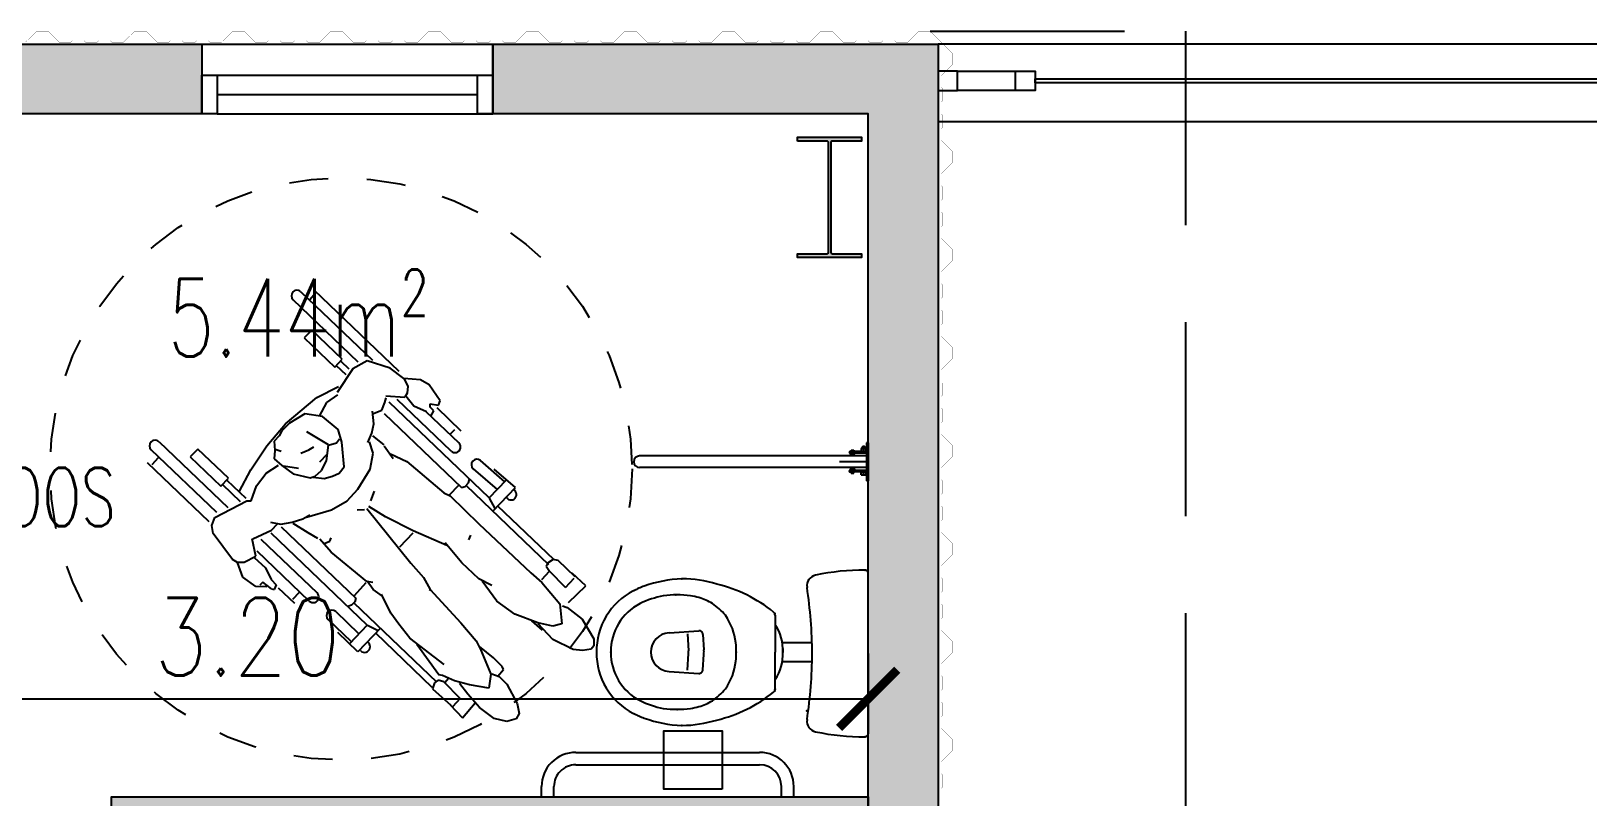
# Model space of a CAD drawing. Header units: millimetres. Extents: x -129 to 3172, y -143 to 919.
# Drawn here: x -2.058 to 1.954, y 27.855 to 29.828 of the extents above; entities that cross this region are included whole.
import ezdxf
from ezdxf.enums import TextEntityAlignment as Align

# ---------------------------------------------------------------- set-up
doc = ezdxf.new("R2010")
doc.units = ezdxf.units.MM
doc.header["$LTSCALE"] = 0.1
doc.linetypes.add('DASHED', pattern=[0.75, 0.5, -0.25])
doc.linetypes.add('HIDDEN2', pattern=[0.1875, 0.125, -0.0625])
for name, color, linetype in [('A-CHAPA TRAPEZOIDAL', 3, 'Continuous'), ('A-LADRILLO HUECO 12', 3, 'Continuous'), ('A-MURO BLOCK', 4, 'Continuous'), ('A-PROYECCION', 1, 'DASHED'), ('A-VISTAS', 251, 'Continuous'), ('C-ALUMINIO', 140, 'Continuous'), ('C-METALICA', 8, 'Continuous'), ('E-GENERAL', 8, 'Continuous'), ('E-REJILLAS', 8, 'Continuous'), ('E-SANITARIO', 8, 'Continuous'), ('H-HATCH MURO', 252, 'Continuous'), ('MET-COLUMNA METALICA', 3, 'Continuous'), ('R-CUADRO REF', 1, 'Continuous'), ('R-NOMBRE LOCAL', 7, 'Continuous'), ('zA-COTAS', 1, 'Continuous'), ('zA-TXT SUPS', 2, 'Continuous')]:
    doc.layers.add(name, color=color, linetype=linetype)
doc.styles.add('ROMANS', font='ROMANS.SHX', dxfattribs={"width": 0.8, "height": 0.2})
doc.styles.add('VAUX', font='romans.shx', dxfattribs={"width": 0.85})
doc.dimstyles.new('COTA 1-125', dxfattribs={"dimtxt": 0.2, "dimasz": 0.15, "dimexe": 0.08, "dimexo": 0.08, "dimgap": 0.06, "dimtad": 1, "dimzin": 0, "dimdsep": 46, "dimtxsty": 'ROMANS', "dimblk": 'ARCHTICK', "dimcen": 0, "dimclrd": 256, "dimclre": 8, "dimclrt": 3, "dimadec": 0, "dimazin": 0, "dimtfac": 1, "dimtofl": 0, "dimtmove": 0, "dimatfit": 3, "dimldrblk": 'ARCHTICK', "dimfxl": 1, "dimtolj": 1, "dimtzin": 0, "dimlwd": -1, "dimlwe": -1, "dimarcsym": 0})

# ---------------------------------------------------------------- blocks, each defined once
blk = doc.blocks.new('CMETP')
at = {"layer": 'MET-COLUMNA METALICA'}
blk.add_hatch(color=256, dxfattribs=at).paths.add_polyline_path([(-0.0825, 0), (-0.0825, 0.0097), (-0.0073, 0.0097, 0.414214), (-0.0029, 0.0141), (-0.0029, 0.2958, 0.414214), (-0.0073, 0.3002), (-0.0825, 0.3002), (-0.0825, 0.31), (0.0825, 0.31), (0.0825, 0.3002), (0.0073, 0.3002, 0.414214), (0.0029, 0.2958), (0.0029, 0.0141, 0.414214), (0.0073, 0.0097), (0.0825, 0.0097), (0.0825, 0)])
blk.add_lwpolyline([(0.0825, 0.3002), (0.0825, 0.31), (-0.0825, 0.31), (-0.0825, 0.3002), (-0.0073, 0.3002, -0.414214), (-0.0029, 0.2958), (-0.0029, 0.0141, -0.414214), (-0.0073, 0.0097), (-0.0825, 0.0097), (-0.0825, 0), (0.0825, 0), (0.0825, 0.0097), (0.0073, 0.0097, -0.414214), (0.0029, 0.0141), (0.0029, 0.2958, -0.414214), (0.0073, 0.3002)], format="xyb", close=True, dxfattribs=at)
blk = doc.blocks.new('15X15')
at = {"layer": 'E-REJILLAS', "elevation": -0.0017}
blk.add_lwpolyline([(1961.4181, 1185.014), (1961.5681, 1185.014), (1961.5681, 1184.864), (1961.4181, 1184.864)], close=True, dxfattribs=at)
blk = doc.blocks.new('PEPLN005')
at = {"layer": 'E-GENERAL'}
for p, q in [((-0.1257, 0.3327), (-0.1594, 0.305)), ((-0.1009, 0.339), (-0.1257, 0.3327)), ((-0.0521, 0.3281), (-0.1009, 0.339)), ((-0.047, 0.3173), (-0.0521, 0.3281)), ((-0.5055, 0.2835), (-0.2504, 0.2835)), ((-0.1807, 0.3097), (-0.4835, 0.3097)), ((-0.475, 0.3002), (-0.475, 0.2843)), ((-0.2034, 0.3002), (-0.2591, 0.2734)), ((-0.1594, 0.305), (-0.2034, 0.3002)), ((-0.1594, 0.305), (-0.1386, 0.2981)), ((-0.1386, 0.2981), (-0.1265, 0.2839)), ((-0.1265, 0.2839), (-0.1242, 0.272)), ((-0.0925, 0.2722), (-0.0585, 0.2839)), ((-0.0653, 0.3047), (-0.047, 0.3173)), ((-0.0587, 0.2988), (-0.0653, 0.3047)), ((-0.0595, 0.2835), (0.0579, 0.2835)), ((-0.0459, 0.299), (-0.0587, 0.2988)), ((-0.0421, 0.2837), (-0.0459, 0.299)), ((0.0415, 0.3097), (-0.045, 0.3097)), ((0.0262, 0.2828), (0.0262, 0.3013)), ((0.2123, 0.2929), (0.1297, 0.289)), ((0.2423, 0.3014), (0.1707, 0.2975)), ((0.2123, 0.235), (0.2123, 0.2998)), ((0.2423, 0.2168), (0.2423, 0.3014)), ((0.2462, 0.2944), (0.2423, 0.2943)), ((-0.2732, 0.2543), (-0.5055, 0.2543)), ((-0.2591, 0.2734), (-0.2719, 0.2325)), ((-0.1618, 0.2413), (-0.1242, 0.272)), ((0.0579, 0.2543), (-0.1348, 0.2543)), ((-0.1248, 0.2769), (-0.0925, 0.2722)), ((0.131, 0.2607), (0.2122, 0.2644)), ((0.2423, 0.2658), (0.2475, 0.2661)), ((0.4522, 0.2416), (0.4412, 0.2342)), ((0.513, 0.2408), (0.4522, 0.2416)), ((0.5488, 0.2435), (0.5007, 0.2428)), ((0.5489, 0.2424), (0.5465, 0.1808)), ((-0.4173, 0.2314), (-0.4173, 0.2033)), ((-0.3082, 0.2314), (-0.4173, 0.2314)), ((-0.4173, 0.2033), (-0.3082, 0.2033)), ((-0.3082, 0.2033), (-0.3082, 0.2314)), ((-0.3081, 0.209), (-0.2746, 0.209)), ((-0.3075, 0.2254), (-0.2789, 0.2254)), ((-0.2719, 0.2325), (-0.258, 0.1604)), ((-0.1517, 0.2268), (-0.1579, 0.2375)), ((-0.1543, 0.1837), (-0.1439, 0.2074)), ((-0.1439, 0.2074), (-0.1517, 0.2268)), ((0.2123, 0.235), (-0.1448, 0.235)), ((-0.1334, 0.2049), (0.1425, 0.2049)), ((0.1329, 0.1705), (0.1333, 0.2051)), ((0.1472, 0.2262), (0.1425, 0.235)), ((0.1425, 0.2049), (0.1472, 0.2137)), ((0.1472, 0.2137), (0.1472, 0.2262)), ((0.1476, 0.2171), (0.4416, 0.2171)), ((0.2126, 0.2348), (0.2418, 0.225)), ((0.4438, 0.2352), (0.2423, 0.2352)), ((0.4412, 0.2342), (0.4376, 0.2175)), ((0.4379, 0.2165), (0.4406, 0.2094)), ((0.4406, 0.2094), (0.4551, 0.206)), ((0.5137, 0.2041), (0.4551, 0.206)), ((0.4552, 0.2048), (0.4559, 0.1753)), ((0.5137, 0.2041), (0.5135, 0.2369)), ((-0.2875, 0.1146), (-0.2667, 0.1738)), ((-0.1343, 0.167), (-0.1593, 0.1885)), ((-0.1216, 0.1463), (-0.1343, 0.167)), ((-0.0056, 0.1562), (0.1192, 0.1639)), ((0.1192, 0.1639), (0.1362, 0.1692)), ((0.1362, 0.1692), (0.2395, 0.168)), ((0.2395, 0.168), (0.4232, 0.1696)), ((0.4232, 0.1696), (0.4609, 0.1715)), ((0.4609, 0.1715), (0.5329, 0.1635)), ((0.5329, 0.1635), (0.5721, 0.1299)), ((0.5409, 0.1649), (0.553, 0.1701)), ((0.553, 0.1701), (0.6019, 0.1747)), ((0.6019, 0.1747), (0.6586, 0.1588)), ((-0.2539, 0.157), (-0.2607, 0.1225)), ((-0.2607, 0.1225), (-0.25, 0.0846)), ((-0.1126, 0.122), (-0.1216, 0.1463)), ((-0.1155, 0.1429), (-0.0789, 0.1462)), ((-0.083, 0.1118), (-0.1103, 0.1259)), ((-0.0764, 0.1448), (-0.037, 0.1373)), ((-0.0497, 0.1416), (-0.0056, 0.1562)), ((0.2438, 0.1324), (0.2489, 0.1203)), ((0.5721, 0.1299), (0.5592, 0.11)), ((0.6715, 0.1348), (0.6581, 0.1171)), ((0.6586, 0.1588), (0.6711, 0.1458)), ((0.6711, 0.1458), (0.6715, 0.1348)), ((-0.2988, 0.01), (-0.2875, 0.1146)), ((-0.2428, 0.0897), (-0.2804, 0.0633)), ((-0.1904, 0.0933), (-0.2428, 0.0897)), ((-0.1614, 0.0765), (-0.1904, 0.0933)), ((-0.0602, 0.0766), (-0.083, 0.1118)), ((0.5254, 0.0886), (0.4672, 0.0639)), ((0.5473, 0.0843), (0.5109, 0.0825)), ((0.5592, 0.11), (0.5254, 0.0886)), ((0.5829, 0.085), (0.5283, 0.0877)), ((0.6389, 0.102), (0.5829, 0.085)), ((0.6581, 0.1171), (0.6389, 0.102)), ((-0.2804, 0.0633), (-0.2927, 0.0189)), ((-0.1814, 0.0475), (-0.2453, 0.033)), ((-0.1806, 0.047), (-0.1699, 0.0653)), ((-0.1568, 0.0146), (-0.1806, 0.047)), ((-0.1699, 0.0653), (-0.1712, 0.0785)), ((-0.1133, 0.0346), (-0.1614, 0.0765)), ((-0.0476, 0.017), (-0.0602, 0.0766)), ((-0.0139, 0.0423), (-0.0036, 0.018)), ((0.2178, 0.071), (0.1293, 0.0381)), ((0.2771, 0.0659), (0.2104, 0.0727)), ((0.3374, 0.0661), (0.2771, 0.0659)), ((0.373, 0.0769), (0.3374, 0.0661)), ((0.4105, 0.056), (0.3481, 0.0675)), ((0.4672, 0.0639), (0.4105, 0.056)), ((-0.2947, -0.0644), (-0.2988, 0.01)), ((-0.2927, 0.0189), (-0.2934, -0.0094)), ((-0.2181, -0.0175), (-0.209, 0.0036)), ((-0.209, 0.0036), (-0.205, 0.0174)), ((-0.1673, 0.0007), (-0.1671, 0.0276)), ((-0.1488, -0.0122), (-0.1568, 0.0146)), ((-0.1182, -0.0041), (-0.1113, 0.0142)), ((-0.1113, 0.0142), (-0.1133, 0.0346)), ((-0.0467, -0.0235), (-0.0476, 0.017)), ((0.0528, 0.0154), (0.0041, 0.0046)), ((0.1293, 0.0381), (0.0528, 0.0154)), ((0.133, -0.0157), (0.1333, 0.0344)), ((-0.2934, -0.0094), (-0.2891, -0.0235)), ((-0.2891, -0.0235), (-0.2888, -0.0422)), ((-0.1565, -0.0466), (-0.1508, -0.0343)), ((-0.1523, -0.0403), (-0.13, -0.0229)), ((-0.1508, -0.0343), (-0.1488, -0.0122)), ((-0.13, -0.0229), (-0.1182, -0.0041)), ((-0.0604, -0.0679), (-0.0467, -0.0235)), ((0.0019, -0.0092), (-0.0117, -0.0225)), ((0.0035, -0.0031), (0.1825, -0.0258)), ((0.1825, -0.0258), (0.2317, -0.0306)), ((0.2317, -0.0306), (0.2651, -0.0406)), ((-0.2818, -0.1376), (-0.2947, -0.0644)), ((-0.2888, -0.0422), (-0.2713, -0.059)), ((-0.2728, -0.0552), (-0.2583, -0.0489)), ((-0.2713, -0.059), (-0.2577, -0.0758)), ((-0.2577, -0.0758), (-0.2318, -0.0742)), ((-0.247, -0.1162), (-0.238, -0.0792)), ((-0.2318, -0.0742), (-0.1951, -0.0695)), ((-0.1949, -0.05), (-0.2273, -0.0724)), ((-0.1951, -0.0695), (-0.1565, -0.0466)), ((-0.0934, -0.1261), (-0.0604, -0.0679)), ((0.2651, -0.0406), (0.3825, -0.0482)), ((0.2651, -0.0406), (0.267, -0.044)), ((0.3825, -0.0482), (0.4429, -0.0542)), ((0.4429, -0.0542), (0.4676, -0.0635)), ((0.5052, -0.0553), (0.4588, -0.0588)), ((0.4676, -0.0635), (0.5297, -0.0899)), ((0.5369, -0.0558), (0.5052, -0.0553)), ((0.5305, -0.0877), (0.5488, -0.0799)), ((0.5445, -0.0593), (0.5369, -0.0558)), ((0.5458, -0.0812), (0.5445, -0.0593)), ((0.5488, -0.0799), (0.5768, -0.0807)), ((-0.2425, -0.157), (-0.247, -0.1162)), ((-0.0971, -0.1359), (-0.0912, -0.1162)), ((0.5297, -0.0899), (0.5507, -0.1204)), ((0.5768, -0.0807), (0.6309, -0.098)), ((0.6309, -0.098), (0.6524, -0.1133)), ((0.6524, -0.1133), (0.6562, -0.1279)), ((-0.2638, -0.1992), (-0.2818, -0.1376)), ((-0.2256, -0.1941), (-0.2425, -0.157)), ((-0.1112, -0.1608), (-0.0971, -0.1359)), ((-0.0624, -0.1523), (-0.1073, -0.1621)), ((-0.0342, -0.1457), (-0.0624, -0.1523)), ((0.0148, -0.1471), (-0.0294, -0.1432)), ((-0.0136, -0.1439), (-0.0077, -0.1294)), ((-0.0077, -0.1294), (-0.0103, -0.1207)), ((0.1333, -0.1382), (0.0148, -0.1471)), ((0.1593, -0.1425), (0.1332, -0.1371)), ((0.1467, -0.1295), (0.1333, -0.1382)), ((0.135, -0.1866), (0.1343, -0.1417)), ((0.1886, -0.1383), (0.1593, -0.1425)), ((0.2344, -0.1544), (0.1836, -0.136)), ((0.2689, -0.161), (0.2344, -0.1544)), ((0.4255, -0.1551), (0.3141, -0.1674)), ((0.5087, -0.1483), (0.4734, -0.1673)), ((0.5507, -0.1204), (0.5087, -0.1483)), ((0.6434, -0.1502), (0.6144, -0.1666)), ((0.6562, -0.1279), (0.6434, -0.1502)), ((-0.3082, -0.1932), (-0.4173, -0.1932)), ((-0.4173, -0.1932), (-0.4173, -0.2213)), ((-0.3082, -0.2213), (-0.3082, -0.1932)), ((-0.3075, -0.1992), (-0.2404, -0.1992)), ((-0.2338, -0.2027), (-0.2256, -0.1941)), ((-0.152, -0.1998), (-0.1289, -0.1846)), ((-0.1356, -0.2127), (-0.1357, -0.1903)), ((-0.1289, -0.1846), (-0.1112, -0.1608)), ((-0.1234, -0.1891), (0.1425, -0.1891)), ((0.1425, -0.1891), (0.1472, -0.1979)), ((0.1472, -0.1979), (0.1472, -0.2104)), ((0.3141, -0.1674), (0.2689, -0.161)), ((0.4335, -0.1843), (0.3386, -0.1668)), ((0.4418, -0.1792), (0.4335, -0.1843)), ((0.4422, -0.195), (0.44, -0.2072)), ((0.4734, -0.1673), (0.4418, -0.1792)), ((0.4557, -0.1887), (0.4422, -0.195)), ((0.5158, -0.1897), (0.4557, -0.1887)), ((0.4578, -0.175), (0.4591, -0.1872)), ((0.5224, -0.1687), (0.488, -0.1635)), ((0.5158, -0.1897), (0.5163, -0.2197)), ((0.568, -0.1725), (0.5224, -0.1687)), ((0.5544, -0.2218), (0.5513, -0.1711)), ((0.6144, -0.1666), (0.568, -0.1725)), ((-0.4173, -0.2213), (-0.3082, -0.2213)), ((-0.3081, -0.2155), (-0.2447, -0.2155)), ((-0.2635, -0.29), (-0.2338, -0.2027)), ((-0.1548, -0.262), (-0.1356, -0.2127)), ((0.2123, -0.2192), (-0.1305, -0.2192)), ((0.1472, -0.2104), (0.1425, -0.2192)), ((0.1476, -0.2013), (0.4416, -0.2013)), ((0.2123, -0.2192), (0.2123, -0.2853)), ((0.2126, -0.2189), (0.2418, -0.2092)), ((0.2423, -0.201), (0.2423, -0.2855)), ((0.4438, -0.2193), (0.2423, -0.2193)), ((0.44, -0.2072), (0.4468, -0.2211)), ((0.4468, -0.2211), (0.51, -0.2189)), ((0.5084, -0.2196), (0.5544, -0.2218)), ((-0.5025, -0.2484), (-0.2575, -0.2484)), ((-0.2689, -0.2776), (-0.5025, -0.2776)), ((-0.4752, -0.3031), (-0.4752, -0.279)), ((-0.1179, -0.2892), (-0.1564, -0.2633)), ((-0.1391, -0.2484), (0.0609, -0.2484)), ((0.0609, -0.2776), (-0.1248, -0.2776)), ((0.0271, -0.3031), (0.0271, -0.279)), ((0.1292, -0.25), (0.2105, -0.25)), ((0.2123, -0.2784), (0.1292, -0.2784)), ((0.2458, -0.2784), (0.242, -0.2784)), ((0.2433, -0.25), (0.2458, -0.25)), ((-0.266, -0.3083), (-0.4863, -0.3083)), ((-0.2547, -0.3108), (-0.2635, -0.29)), ((-0.2383, -0.3227), (-0.2547, -0.3108)), ((-0.129, -0.321), (-0.1179, -0.2892)), ((-0.1189, -0.2945), (-0.0795, -0.2939)), ((-0.0795, -0.2939), (-0.0481, -0.3054)), ((-0.0481, -0.3054), (-0.0294, -0.3068)), ((-0.0309, -0.3226), (-0.0253, -0.3186)), ((-0.0294, -0.3068), (-0.0253, -0.3186)), ((0.0386, -0.3083), (-0.0193, -0.3083)), ((0.2423, -0.2855), (0.1706, -0.285)), ((-0.1561, -0.3366), (-0.2383, -0.3227)), ((-0.1415, -0.3338), (-0.1561, -0.3366)), ((-0.1054, -0.3516), (-0.1415, -0.3338)), ((-0.1408, -0.3325), (-0.129, -0.321)), ((-0.0638, -0.3457), (-0.1054, -0.3516)), ((-0.0431, -0.3269), (-0.0638, -0.3457)), ((-0.059, -0.3253), (-0.0593, -0.3359)), ((-0.0309, -0.3226), (-0.059, -0.3253))]:
    blk.add_line(p, q, dxfattribs=at)
for centre, radius, start, end in [((-0.5055, 0.2689), 0.0146, 90, 270), ((0.0579, 0.2689), 0.0146, 270, 90), ((0.1304, 0.2748), 0.0142, 92.6629, 272.6629), ((0.2469, 0.2803), 0.0142, 272.6629, 92.6629), ((-0.5025, -0.263), 0.0146, 90, 270), ((0.0609, -0.263), 0.0146, 270, 90), ((0.1292, -0.2642), 0.0142, 90, 270), ((0.2458, -0.2642), 0.0142, 270, 90)]:
    blk.add_arc(centre, radius, start, end, dxfattribs=at)
blk = doc.blocks.new('INODORO DISC')
at = {"layer": 'E-SANITARIO'}
for p, q in [((0, 0), (0, 0.207)), ((0.24, 0.0918), (0.24, -0.0035)), ((0.4259, 0.0422), (0.4233, 0.0026)), ((0.5133, 0.0464), (0.4365, 0.0516)), ((0.466, 0.0434), (0.4632, 0.0001)), ((0, 0), (0, -0.207)), ((0.1456, 0.0215), (0.2214, 0.0215)), ((0.144, -0.0273), (0.2212, -0.0273)), ((0.22, -0.0124), (0.22, -0.0035)), ((0.24, -0.0988), (0.24, -0.0035)), ((0.4259, -0.0492), (0.4233, -0.0096)), ((0.466, -0.0504), (0.4632, -0.0071)), ((0.5133, -0.0534), (0.4365, -0.0586))]:
    blk.add_line(p, q, dxfattribs=at)
for centre, radius, start, end in [((0.008, 0.207), 0.008, 90, 180), ((0.008, -0.4096), 0.6246, 78.2205, 90), ((0.1298, 0.1744), 0.028, 351.7105, 78.2205), ((1.4479, -0.0176), 1.304, 171.7105, 179.2262), ((0.475, -0.186), 0.3675, 103.3744, 129.0081), ((0.4835, -0.1331), 0.3186, 90.6229, 107.0608), ((0.468, -0.1323), 0.318, 69.974, 87.8373), ((0.4549, -0.155), 0.3439, 64.2643, 69.22), ((0.493, -0.0135), 0.1632, 124.0428, 139.9697), ((0.4747, 0.0026), 0.1398, 106.0309, 121.526), ((0.4939, -0.087), 0.2313, 98.9235, 104.4638), ((0.493, -0.1023), 0.2462, 81.8288, 98.1712), ((0.4826, -0.0947), 0.2405, 64.0102, 79.1199), ((0.5255, -0.001), 0.1375, 358.9584, 62.9691), ((0.5255, -0.001), 0.1745, 358.9584, 62.9691), ((0.25, 0.0918), 0.01, 129.0081, 180), ((0.4977, 0.0016), 0.1578, 145.2887, 173.2841), ((0.3325, 0.0028), 0.1127, 145.1811, 183.1981), ((0.4359, 0.0416), 0.01, 86.1297, 176.395), ((0.51, -0.0035), 0.05, 273.7775, 86.2225), ((0.6191, -0.0035), 0.2791, 175.1511, 180), ((0.6094, -0.01), 0.1865, 176.1041, 177.9929), ((0.5226, -0.0035), 0.0595, 176.5742, 183.4258), ((1.4479, 0.0176), 1.304, 180.7738, 188.2895), ((0.3325, -0.0098), 0.1127, 176.8019, 214.8189), ((0.6191, -0.0035), 0.2791, 180, 184.8489), ((0.4977, -0.0086), 0.1578, 186.7159, 214.7113), ((0.6094, 0.003), 0.1865, 182.0071, 183.8959), ((0.5255, -0.006), 0.1375, 297.0309, 1.0416), ((0.5255, -0.006), 0.1745, 297.0309, 1.0416), ((0.4359, -0.0486), 0.01, 183.605, 273.8703), ((0.25, -0.0988), 0.01, 180, 230.9919), ((0.475, 0.179), 0.3675, 230.9919, 256.6256), ((0.493, 0.0065), 0.1632, 220.0303, 235.9572), ((0.4747, -0.0096), 0.1398, 238.474, 253.9691), ((0.4939, 0.08), 0.2313, 255.5362, 261.0765), ((0.493, 0.0952), 0.2462, 261.8288, 278.1712), ((0.4826, 0.0877), 0.2405, 280.8801, 295.9898), ((0.1298, -0.1744), 0.028, 281.7795, 8.2895), ((0.4835, 0.126), 0.3186, 252.9392, 269.3771), ((0.468, 0.1253), 0.318, 272.1627, 290.026), ((0.4549, 0.148), 0.3439, 290.78, 295.7357), ((0.008, -0.207), 0.008, 180, 270), ((0.008, 0.4096), 0.6246, 270, 281.7795)]:
    blk.add_arc(centre, radius, start, end, dxfattribs=at)
for p in [(0.008, 0.215), (0.48, 0.1855), (0.1578, 0.1477), (0.4925, 0.144), (0.24, 0.0918), (0.24, 0.0918), (0.241, 0.0961), (0.22, -0.0035), (0.34, -0.0035), (0.663, -0.0035), (0.241, -0.1031), (0.4955, -0.151), (0.48, -0.1925), (0.008, -0.215)]:
    blk.add_point(p, dxfattribs=at)
blk = doc.blocks.new('BARRAL MOVIL DISC')
at = {"layer": 'E-GENERAL'}
for p, q in [((0, -0.049), (0, 0.049)), ((0, 0.049), (0.004, 0.049)), ((0.004, -0.049), (0.004, 0.049)), ((0, 0), (0.0739, 0)), ((0.004, 0.0262), (0.047, 0.0262)), ((0.004, 0.0222), (0.047, 0.0222)), ((0.004, 0.015), (0.589, 0.015)), ((0.0058, 0.0338), (0.0058, 0.0264)), ((0.0178, 0.0338), (0.0058, 0.0338)), ((0.0178, 0.0264), (0.0058, 0.0264)), ((0.0118, 0.0338), (0.0118, 0.0264)), ((0.0178, 0.0338), (0.0178, 0.0264)), ((0.0369, 0.0199), (0.0347, 0.0199)), ((0.0406, 0.022), (0.0357, 0.022)), ((0.0406, 0.0201), (0.0357, 0.0201)), ((0.0443, 0.0298), (0.0369, 0.0298)), ((0.0369, 0.0298), (0.0369, 0.0261)), ((0.0369, 0.0201), (0.0369, 0.0199)), ((0.0406, 0.022), (0.0456, 0.022)), ((0.0406, 0.0201), (0.0456, 0.0201)), ((0.0443, 0.0298), (0.0443, 0.0261)), ((0.0443, 0.0201), (0.0443, 0.0199)), ((0.0443, 0.0199), (0.0465, 0.0199)), ((0.004, -0.015), (0.589, -0.015)), ((0.004, -0.0222), (0.047, -0.0222)), ((0.004, -0.0262), (0.047, -0.0262)), ((0.0058, -0.0338), (0.0058, -0.0264)), ((0.0178, -0.0264), (0.0058, -0.0264)), ((0.0178, -0.0338), (0.0058, -0.0338)), ((0.0148, -0.0348), (0.0088, -0.0348)), ((0.0118, -0.0338), (0.0118, -0.0264)), ((0.0178, -0.0338), (0.0178, -0.0264)), ((0.0369, -0.0199), (0.0347, -0.0199)), ((0.0406, -0.0201), (0.0357, -0.0201)), ((0.0406, -0.022), (0.0357, -0.022)), ((0.0369, -0.0201), (0.0369, -0.0199)), ((0.0369, -0.0298), (0.0369, -0.0261)), ((0.0443, -0.0298), (0.0369, -0.0298)), ((0.0406, -0.0201), (0.0456, -0.0201)), ((0.0406, -0.022), (0.0456, -0.022)), ((0.0443, -0.0199), (0.0465, -0.0199)), ((0.0443, -0.0201), (0.0443, -0.0199)), ((0.0443, -0.0298), (0.0443, -0.0261)), ((0, -0.049), (0.004, -0.049))]:
    blk.add_line(p, q, dxfattribs=at)
for centre, radius, start, end in [((0.0357, 0.0211), 0.000924, 90, 270), ((0.0406, 0.0224), 0.0064, 203.1798, 336.8202), ((0.0456, 0.0211), 0.000924, 270, 90), ((0.047, 0.0242), 0.002, 270, 90), ((0.589, 0), 0.015, 270, 90), ((0.0088, -0.0297), 0.00505, 233.5393, 306.4607), ((0.0118, -0.0343), 0.00515, 180, 0), ((0.0148, -0.0297), 0.00505, 233.5393, 306.4607), ((0.0406, -0.0224), 0.0064, 23.1798, 156.8202), ((0.0357, -0.0211), 0.000924, 90, 270), ((0.0456, -0.0211), 0.000924, 270, 90), ((0.047, -0.0242), 0.002, 270, 90)]:
    blk.add_arc(centre, radius, start, end, dxfattribs=at)
blk = doc.blocks.new('BARRAL FIJO DISC')
at = {"layer": 'E-GENERAL'}
for p, q in [((-0.325, 0.0827), (-0.325, 0.0561)), ((-0.293, 0.0827), (-0.325, 0.0827)), ((-0.293, 0.0827), (-0.293, 0.0561)), ((0.293, 0.0827), (0.293, 0.0561)), ((0.325, 0.0827), (0.293, 0.0827)), ((0.325, 0.0827), (0.325, 0.0561)), ((0.2369, 0), (-0.2369, 0)), ((0.2369, -0.032), (-0.2369, -0.032))]:
    blk.add_line(p, q, dxfattribs=at)
for centre, radius, start, end in [((-0.2369, 0.0561), 0.0881, 180, 270), ((-0.2369, 0.0561), 0.0561, 180, 270), ((0.2369, 0.0561), 0.0881, 270, 0), ((0.2369, 0.0561), 0.0561, 270, 0)]:
    blk.add_arc(centre, radius, start, end, dxfattribs=at)
blk = doc.blocks.new('N Local')
at = {"layer": 'R-CUADRO REF'}
blk.add_lwpolyline([(6337.1934, -934.8286), (6337.93, -934.8286), (6337.93, -935.2124), (6337.1934, -935.2124)], close=True, dxfattribs=at)
at = {"layer": 'R-CUADRO REF', "lineweight": 0, "style": 'VAUX', "width": 0.85}
blk.add_attdef('NUMERO', text='', height=0.1823, dxfattribs=at).set_placement((6337.5847, -935.1061), align=Align.CENTER)
at = {"layer": 'R-NOMBRE LOCAL', "lineweight": 0, "style": 'VAUX', "width": 0.85}
for p in [(6337.5718, -934.4549), (6337.5718, -934.7149)]:
    blk.add_attdef('NOMBRE', text='', height=0.1823, dxfattribs=at).set_placement(p, align=Align.CENTER)
blk = doc.blocks.new('_ARCHTICK')
at = {"color": 0, "linetype": 'ByBlock', "const_width": 0.15}
blk.add_lwpolyline([(-0.5, -0.5), (0.5, 0.5)], dxfattribs=at)
blk = doc.blocks.new('*D470')
at = {"layer": 'Defpoints', "color": 0, "transparency": 16777216}
for p in [(-3.1007, 28.1077, -0.0018), (0.0993, 28.1077, -0.0018), (0.0993, 28.1077)]:
    blk.add_point(p, dxfattribs=at)
at = {"layer": 'zA-COTAS', "transparency": 16777216}
blk.add_line((-3.1007, 28.1077), (0.0993, 28.1077), dxfattribs=at)
at = {"layer": 'zA-COTAS', "transparency": 16777216, "xscale": 0.15, "yscale": 0.15, "zscale": 0.15, "rotation": 180}
blk.add_blockref('_ARCHTICK', (-3.1007, 28.1077), dxfattribs=at)
at = {"layer": 'zA-COTAS', "transparency": 16777216, "xscale": 0.15, "yscale": 0.15, "zscale": 0.15}
blk.add_blockref('_ARCHTICK', (0.0993, 28.1077), dxfattribs=at)
at = {"layer": 'zA-COTAS', "color": 3, "transparency": 16777216, "insert": (-1.5007, 28.2677), "char_height": 0.2, "attachment_point": 5, "style": 'ROMANS'}
blk.add_mtext('\\A1;3.20', dxfattribs=at)

msp = doc.modelspace()

# ---------------------------------------------------------------- hatches: boundary and pattern name
at = {"layer": 'H-HATCH MURO'}
h = msp.add_hatch(color=256, dxfattribs=at)
h.paths.add_polyline_path([(0.0994, 24.9773), (0.0994, 24.0344), (0.283, 24.0344), (0.283, 24.9773)])
h.paths.add_polyline_path([(0.0993, 25.7273), (0.0993, 29.6148), (-0.868, 29.615), (-0.868, 29.795), (0.2793, 29.7948), (0.2791, 25.7273)])
h.paths.add_polyline_path([(-3.2507, 29.615), (-3.2507, 29.795), (-1.618, 29.795), (-1.618, 29.615)])
h.paths.add_polyline_path([(-5.607, 29.615), (-5.607, 29.795), (-4.0007, 29.7948), (-4.0007, 29.6149)])
h = msp.add_hatch(color=256, dxfattribs=at)
h.paths.add_polyline_path([(-2.9507, 27.855), (-2.9507, 27.705), (-3.1007, 27.705), (-3.1007, 27.5847), (-3.2507, 27.5847), (-3.2507, 29.615), (-3.1007, 29.615), (-3.1007, 27.855)])
h.paths.add_polyline_path([(-1.8507, 25.7116), (-1.8507, 27.855), (0.0993, 27.855), (0.0993, 27.705), (-1.7007, 27.705), (-1.7007, 25.7116)])
h.paths.add_polyline_path([(-1.8507, 24.954), (-1.8507, 24.2344), (-1.7007, 24.2344), (-1.7007, 24.954)])
edge = h.paths.add_edge_path()
edge.add_line((-3.1007, 26.8271), (-3.1007, 26.655))
edge.add_line((-3.1007, 26.655), (-5.407, 26.655))
edge.add_line((-5.407, 26.655), (-5.407, 26.805))
edge.add_line((-5.407, 26.805), (-3.2507, 26.805))
edge.add_line((-3.2507, 26.805), (-3.2507, 26.8271))
edge.add_line((-3.2507, 26.8271), (-3.1007, 26.8271))
edge.add_line((-3.1007, 26.8271), (-3.1007, 26.655))

# ---------------------------------------------------------------- linework, layer by layer
at = {"layer": 'A-CHAPA TRAPEZOIDAL'}
for points in [[(-1.6057, 29.8038, 0.0006, 0.0006, 0), (-1.6309, 29.8038, 0.0006, 0.0006, 0), (-1.6349, 29.7998, 0.0006, 0.0006, 0), (-1.6649, 29.7998, 0.0006, 0.0006, 0), (-1.6689, 29.8038, 0.0006, 0.0006, 0), (-1.6989, 29.8038, 0.0006, 0.0006, 0), (-1.7029, 29.7998, 0.0006, 0.0006, 0), (-1.7329, 29.7998, 0.0006, 0.0006, 0), (-1.7612, 29.828, 0.0006, 0.0006, 0), (-1.7912, 29.828, 0.0006, 0.0006, 0), (-1.8195, 29.7998, 0.0006, 0.0006, 0), (-1.8495, 29.7998, 0.0006, 0.0006, 0), (-1.8535, 29.8038, 0.0006, 0.0006, 0), (-1.8835, 29.8038, 0.0006, 0.0006, 0), (-1.8875, 29.7998, 0.0006, 0.0006, 0), (-1.9175, 29.7998, 0.0006, 0.0006, 0), (-1.9215, 29.8038, 0.0006, 0.0006, 0), (-1.9515, 29.8038, 0.0006, 0.0006, 0), (-1.9555, 29.7998, 0.0006, 0.0006, 0), (-1.9855, 29.7998, 0.0006, 0.0006, 0), (-2.0137, 29.828, 0.0006, 0.0006, 0), (-2.0437, 29.828, 0.0006, 0.0006, 0), (-2.072, 29.7998, 0.0006, 0.0006, 0)], [(-0.3429, 29.8038, 0.0006, 0.0006, 0), (-0.368, 29.8038, 0.0006, 0.0006, 0), (-0.372, 29.7998, 0.0006, 0.0006, 0), (-0.402, 29.7998, 0.0006, 0.0006, 0), (-0.406, 29.8038, 0.0006, 0.0006, 0), (-0.436, 29.8038, 0.0006, 0.0006, 0), (-0.44, 29.7998, 0.0006, 0.0006, 0), (-0.47, 29.7998, 0.0006, 0.0006, 0), (-0.4983, 29.828, 0.0006, 0.0006, 0), (-0.5283, 29.828, 0.0006, 0.0006, 0), (-0.5566, 29.7998, 0.0006, 0.0006, 0), (-0.5866, 29.7998, 0.0006, 0.0006, 0), (-0.5906, 29.8038, 0.0006, 0.0006, 0), (-0.6206, 29.8038, 0.0006, 0.0006, 0), (-0.6246, 29.7998, 0.0006, 0.0006, 0), (-0.6546, 29.7998, 0.0006, 0.0006, 0), (-0.6586, 29.8038, 0.0006, 0.0006, 0), (-0.6886, 29.8038, 0.0006, 0.0006, 0), (-0.6926, 29.7998, 0.0006, 0.0006, 0), (-0.7226, 29.7998, 0.0006, 0.0006, 0), (-0.7509, 29.828, 0.0006, 0.0006, 0), (-0.7809, 29.828, 0.0006, 0.0006, 0), (-0.8092, 29.7998, 0.0006, 0.0006, 0), (-0.8392, 29.7998, 0.0006, 0.0006, 0), (-0.8432, 29.8038, 0.0006, 0.0006, 0), (-0.8732, 29.8038, 0.0006, 0.0006, 0), (-0.8772, 29.7998, 0.0006, 0.0006, 0), (-0.9072, 29.7998, 0.0006, 0.0006, 0), (-0.9112, 29.8038, 0.0006, 0.0006, 0), (-0.9412, 29.8038, 0.0006, 0.0006, 0), (-0.9452, 29.7998, 0.0006, 0.0006, 0), (-0.9752, 29.7998, 0.0006, 0.0006, 0), (-1.0035, 29.828, 0.0006, 0.0006, 0), (-1.0335, 29.828, 0.0006, 0.0006, 0), (-1.0617, 29.7998, 0.0006, 0.0006, 0), (-1.0917, 29.7998, 0.0006, 0.0006, 0), (-1.0957, 29.8038, 0.0006, 0.0006, 0), (-1.1257, 29.8038, 0.0006, 0.0006, 0), (-1.1297, 29.7998, 0.0006, 0.0006, 0), (-1.1597, 29.7998, 0.0006, 0.0006, 0), (-1.1637, 29.8038, 0.0006, 0.0006, 0), (-1.1937, 29.8038, 0.0006, 0.0006, 0), (-1.1977, 29.7998, 0.0006, 0.0006, 0), (-1.2277, 29.7998, 0.0006, 0.0006, 0), (-1.256, 29.828, 0.0006, 0.0006, 0), (-1.286, 29.828, 0.0006, 0.0006, 0), (-1.3143, 29.7998, 0.0006, 0.0006, 0), (-1.3443, 29.7998, 0.0006, 0.0006, 0), (-1.3483, 29.8038, 0.0006, 0.0006, 0), (-1.3783, 29.8038, 0.0006, 0.0006, 0), (-1.3823, 29.7998, 0.0006, 0.0006, 0), (-1.4123, 29.7998, 0.0006, 0.0006, 0), (-1.4163, 29.8038, 0.0006, 0.0006, 0), (-1.4463, 29.8038, 0.0006, 0.0006, 0), (-1.4503, 29.7998, 0.0006, 0.0006, 0), (-1.4803, 29.7998, 0.0006, 0.0006, 0), (-1.5086, 29.828, 0.0006, 0.0006, 0), (-1.5386, 29.828, 0.0006, 0.0006, 0), (-1.5669, 29.7998, 0.0006, 0.0006, 0), (-1.5969, 29.7998, 0.0006, 0.0006, 0), (-1.6009, 29.8038, 0.0006, 0.0006, 0), (-1.6309, 29.8038, 0.0006, 0.0006, 0), (-1.6349, 29.7998, 0.0006, 0.0006, 0), (-1.6649, 29.7998, 0.0006, 0.0006, 0), (-1.6689, 29.8038, 0.0006, 0.0006, 0), (-1.6989, 29.8038, 0.0006, 0.0006, 0), (-1.7029, 29.7998, 0.0006, 0.0006, 0), (-1.7329, 29.7998, 0.0006, 0.0006, 0), (-1.7612, 29.828, 0.0006, 0.0006, 0), (-1.7912, 29.828, 0.0006, 0.0006, 0), (-1.8195, 29.7998, 0, 0, 0)], [(0.2877, 29.7998, 0.0006, 0.0006, 0), (0.2594, 29.828, 0.0006, 0.0006, 0), (0.2294, 29.828, 0.0006, 0.0006, 0), (0.2011, 29.7998, 0.0006, 0.0006, 0), (0.1711, 29.7998, 0.0006, 0.0006, 0), (0.1671, 29.8038, 0.0006, 0.0006, 0), (0.1371, 29.8038, 0.0006, 0.0006, 0), (0.1331, 29.7998, 0.0006, 0.0006, 0), (0.1031, 29.7998, 0.0006, 0.0006, 0), (0.0991, 29.8038, 0.0006, 0.0006, 0), (0.0691, 29.8038, 0.0006, 0.0006, 0), (0.0651, 29.7998, 0.0006, 0.0006, 0), (0.0351, 29.7998, 0.0006, 0.0006, 0), (0.0068, 29.828, 0.0006, 0.0006, 0), (-0.0232, 29.828, 0.0006, 0.0006, 0), (-0.0515, 29.7998, 0.0006, 0.0006, 0), (-0.0815, 29.7998, 0.0006, 0.0006, 0), (-0.0855, 29.8038, 0.0006, 0.0006, 0), (-0.1155, 29.8038, 0.0006, 0.0006, 0), (-0.1195, 29.7998, 0.0006, 0.0006, 0), (-0.1495, 29.7998, 0.0006, 0.0006, 0), (-0.1535, 29.8038, 0.0006, 0.0006, 0), (-0.1835, 29.8038, 0.0006, 0.0006, 0), (-0.1875, 29.7998, 0.0006, 0.0006, 0), (-0.2175, 29.7998, 0.0006, 0.0006, 0), (-0.2458, 29.828, 0.0006, 0.0006, 0), (-0.2758, 29.828, 0.0006, 0.0006, 0), (-0.304, 29.7998, 0.0006, 0.0006, 0), (-0.334, 29.7998, 0.0006, 0.0006, 0), (-0.338, 29.8038, 0.0006, 0.0006, 0), (-0.368, 29.8038, 0.0006, 0.0006, 0), (-0.372, 29.7998, 0.0006, 0.0006, 0), (-0.402, 29.7998, 0.0006, 0.0006, 0), (-0.406, 29.8038, 0.0006, 0.0006, 0), (-0.436, 29.8038, 0.0006, 0.0006, 0), (-0.44, 29.7998, 0.0006, 0.0006, 0), (-0.47, 29.7998, 0.0006, 0.0006, 0), (-0.4983, 29.828, 0.0006, 0.0006, 0), (-0.5283, 29.828, 0.0006, 0.0006, 0), (-0.5566, 29.7998, 0, 0, 0)], [(0.2917, 28.3232, 0.0006, 0.0006, 0), (0.2917, 28.3483, 0.0006, 0.0006, 0), (0.2877, 28.3523, 0.0006, 0.0006, 0), (0.2877, 28.3823, 0.0006, 0.0006, 0), (0.2917, 28.3863, 0.0006, 0.0006, 0), (0.2917, 28.4163, 0.0006, 0.0006, 0), (0.2877, 28.4203, 0.0006, 0.0006, 0), (0.2877, 28.4503, 0.0006, 0.0006, 0), (0.3159, 28.4786, 0.0006, 0.0006, 0), (0.3159, 28.5086, 0.0006, 0.0006, 0), (0.2877, 28.5369, 0.0006, 0.0006, 0), (0.2877, 28.5669, 0.0006, 0.0006, 0), (0.2917, 28.5709, 0.0006, 0.0006, 0), (0.2917, 28.6009, 0.0006, 0.0006, 0), (0.2877, 28.6049, 0.0006, 0.0006, 0), (0.2877, 28.6349, 0.0006, 0.0006, 0), (0.2917, 28.6389, 0.0006, 0.0006, 0), (0.2917, 28.6689, 0.0006, 0.0006, 0), (0.2877, 28.6729, 0.0006, 0.0006, 0), (0.2877, 28.7029, 0.0006, 0.0006, 0), (0.3159, 28.7312, 0.0006, 0.0006, 0), (0.3159, 28.7612, 0.0006, 0.0006, 0), (0.2877, 28.7895, 0.0006, 0.0006, 0), (0.2877, 28.8195, 0.0006, 0.0006, 0), (0.2917, 28.8235, 0.0006, 0.0006, 0), (0.2917, 28.8535, 0.0006, 0.0006, 0), (0.2877, 28.8575, 0.0006, 0.0006, 0), (0.2877, 28.8875, 0.0006, 0.0006, 0), (0.2917, 28.8915, 0.0006, 0.0006, 0), (0.2917, 28.9215, 0.0006, 0.0006, 0), (0.2877, 28.9255, 0.0006, 0.0006, 0), (0.2877, 28.9555, 0.0006, 0.0006, 0), (0.3159, 28.9838, 0.0006, 0.0006, 0), (0.3159, 29.0138, 0.0006, 0.0006, 0), (0.2877, 29.042, 0.0006, 0.0006, 0), (0.2877, 29.072, 0.0006, 0.0006, 0), (0.2917, 29.076, 0.0006, 0.0006, 0), (0.2917, 29.106, 0.0006, 0.0006, 0), (0.2877, 29.11, 0.0006, 0.0006, 0), (0.2877, 29.14, 0.0006, 0.0006, 0), (0.2917, 29.144, 0.0006, 0.0006, 0), (0.2917, 29.174, 0.0006, 0.0006, 0), (0.2877, 29.178, 0.0006, 0.0006, 0), (0.2877, 29.208, 0.0006, 0.0006, 0), (0.3159, 29.2363, 0.0006, 0.0006, 0), (0.3159, 29.2663, 0.0006, 0.0006, 0), (0.2877, 29.2946, 0.0006, 0.0006, 0), (0.2877, 29.3246, 0.0006, 0.0006, 0), (0.2917, 29.3286, 0.0006, 0.0006, 0), (0.2917, 29.3586, 0.0006, 0.0006, 0), (0.2877, 29.3626, 0.0006, 0.0006, 0), (0.2877, 29.3926, 0.0006, 0.0006, 0), (0.2917, 29.3966, 0.0006, 0.0006, 0), (0.2917, 29.4266, 0.0006, 0.0006, 0), (0.2877, 29.4306, 0.0006, 0.0006, 0), (0.2877, 29.4606, 0.0006, 0.0006, 0), (0.3159, 29.4889, 0.0006, 0.0006, 0), (0.3159, 29.5189, 0.0006, 0.0006, 0), (0.2877, 29.5472, 0.0006, 0.0006, 0), (0.2877, 29.5772, 0.0006, 0.0006, 0), (0.2917, 29.5812, 0.0006, 0.0006, 0), (0.2917, 29.6112, 0.0006, 0.0006, 0), (0.2877, 29.6152, 0.0006, 0.0006, 0), (0.2877, 29.6452, 0.0006, 0.0006, 0), (0.2917, 29.6492, 0.0006, 0.0006, 0), (0.2917, 29.6792, 0.0006, 0.0006, 0), (0.2877, 29.6832, 0.0006, 0.0006, 0), (0.2877, 29.7132, 0.0006, 0.0006, 0), (0.3159, 29.7415, 0.0006, 0.0006, 0), (0.3159, 29.7715, 0.0006, 0.0006, 0), (0.2877, 29.7998, 0, 0, 0)], [(0.2877, 27.8472, 0.0006, 0.0006, 0), (0.2877, 27.8772, 0.0006, 0.0006, 0), (0.2917, 27.8812, 0.0006, 0.0006, 0), (0.2917, 27.9112, 0.0006, 0.0006, 0), (0.2877, 27.9152, 0.0006, 0.0006, 0), (0.2877, 27.9452, 0.0006, 0.0006, 0), (0.3159, 27.9735, 0.0006, 0.0006, 0), (0.3159, 28.0035, 0.0006, 0.0006, 0), (0.2877, 28.0318, 0.0006, 0.0006, 0), (0.2877, 28.0618, 0.0006, 0.0006, 0), (0.2917, 28.0658, 0.0006, 0.0006, 0), (0.2917, 28.0958, 0.0006, 0.0006, 0), (0.2877, 28.0998, 0.0006, 0.0006, 0), (0.2877, 28.1298, 0.0006, 0.0006, 0), (0.2917, 28.1338, 0.0006, 0.0006, 0), (0.2917, 28.1638, 0.0006, 0.0006, 0), (0.2877, 28.1678, 0.0006, 0.0006, 0), (0.2877, 28.1978, 0.0006, 0.0006, 0), (0.3159, 28.2261, 0.0006, 0.0006, 0), (0.3159, 28.2561, 0.0006, 0.0006, 0), (0.2877, 28.2843, 0.0006, 0.0006, 0), (0.2877, 28.3143, 0.0006, 0.0006, 0), (0.2917, 28.3183, 0.0006, 0.0006, 0), (0.2917, 28.3483, 0.0006, 0.0006, 0), (0.2877, 28.3523, 0.0006, 0.0006, 0), (0.2877, 28.3823, 0.0006, 0.0006, 0), (0.2917, 28.3863, 0.0006, 0.0006, 0), (0.2917, 28.4163, 0.0006, 0.0006, 0), (0.2877, 28.4203, 0.0006, 0.0006, 0), (0.2877, 28.4503, 0.0006, 0.0006, 0), (0.3159, 28.4786, 0.0006, 0.0006, 0), (0.3159, 28.5086, 0.0006, 0.0006, 0), (0.2877, 28.5369, 0, 0, 0)]]:
    msp.add_lwpolyline(points, format="xyseb", dxfattribs=at)
at = {"layer": 'A-LADRILLO HUECO 12'}
msp.add_lwpolyline([(-1.8507, 25.7116), (-1.8507, 27.855), (0.0993, 27.855), (0.0993, 27.705), (-1.7007, 27.705), (-1.7007, 25.7116), (-1.8507, 25.7116)], dxfattribs=at)
at = {"layer": 'A-MURO BLOCK'}
for p, q in [((-1.618, 29.795), (-1.618, 29.615)), ((-0.868, 29.795), (-0.868, 29.615))]:
    msp.add_line(p, q, dxfattribs=at)
msp.add_lwpolyline([(-3.2507, 29.615), (-3.2507, 29.795), (-1.618, 29.795), (-1.618, 29.615)], close=True, dxfattribs=at)
msp.add_lwpolyline([(0.0993, 25.7273), (0.0993, 29.6148), (-0.868, 29.615), (-0.868, 29.795), (0.2793, 29.7948), (0.2791, 25.7273), (0.0993, 25.7273)], dxfattribs=at)
at = {"layer": 'A-PROYECCION', "ltscale": 10}
for p, q in [((0.2594, 29.828), (0.9169, 29.828, 0)), ((0.9169, 29.828, 0), (0.9169, -3.4331, 0))]:
    msp.add_line(p, q, dxfattribs=at)
at = {"layer": 'A-VISTAS'}
for p, q in [((0.2793, 29.7953, 0.0004), (16.7808, 29.7951, 0.0004)), ((0.2793, 29.5951, 0.0004), (16.9808, 29.5951, 0.0004))]:
    msp.add_line(p, q, dxfattribs=at)
at = {"layer": 'C-ALUMINIO', "color": 8}
msp.add_line((-1.618, 29.795), (-0.868, 29.795), dxfattribs=at)
at = {"layer": 'C-ALUMINIO'}
for p, q in [((-1.5781, 29.715), (-0.868, 29.715)), ((-1.5781, 29.665), (-0.9079, 29.665)), ((-1.5781, 29.615), (-0.868, 29.615))]:
    msp.add_line(p, q, dxfattribs=at)
for points in [[(-1.618, 29.715), (-1.5781, 29.715), (-1.5781, 29.615), (-1.618, 29.615)], [(-0.9079, 29.715), (-0.868, 29.715), (-0.868, 29.615), (-0.9079, 29.615)]]:
    msp.add_lwpolyline(points, close=True, dxfattribs=at)
at = {"layer": 'C-METALICA'}
for p, q in [((0.3293, 29.7252, 0.0004), (0.4793, 29.7252, 0.0004)), ((0.4793, 29.6752, 0.0004), (0.3293, 29.6752, 0.0004))]:
    msp.add_line(p, q, dxfattribs=at)
for points, elevation in [([(0.3293, 29.7252), (0.2793, 29.7252), (0.2793, 29.6752), (0.3293, 29.6752)], 0.0004), ([(0.4793, 29.7252), (0.5293, 29.7252), (0.5293, 29.6752), (0.4793, 29.6752)], 0.0004), ([(2.7285, 29.6952), (0.5293, 29.6952), (0.5293, 29.7052), (2.7285, 29.7052)], 0.0031)]:
    msp.add_lwpolyline(points, close=True, dxfattribs=dict(at, elevation=elevation))
at = {"layer": 'E-GENERAL', "linetype": 'HIDDEN2'}
msp.add_circle((-1.2592, 28.7001), 0.75, dxfattribs=at)

# ---------------------------------------------------------------- block references
for name, p, rotation in [('PEPLN005', (-1.1933, 28.6024, -0.0014), 316.2639999710364), ('BARRAL MOVIL DISC', (0.0993, 28.7186, -0.0018), 180), ('INODORO DISC', (0.0993, 28.2245, -0.0151), 180), ('15X15', (1961.1408, 1212.8889, -0.0135), 180), ('BARRAL FIJO DISC', (-0.4174, 27.9377, -0.0151), 180)]:
    msp.add_blockref(name, p, dxfattribs=dict(rotation=rotation))
ref = msp.add_blockref('N Local', (5067.6487, 776.3249, -0.0085), dxfattribs=dict(xscale=-0.7999999999999545, yscale=0.8000000000000114, zscale=0.8))
ref.add_attrib('NUMERO', '105', dxfattribs={"layer": 'R-CUADRO REF', "lineweight": 0, "height": 0.15, "style": 'VAUX', "width": 0.7}).set_placement((-2.4065, 28.2401, -0.0085), align=Align.CENTER)
ref.add_attrib('NOMBRE', 'BAÑO P.', dxfattribs={"layer": 'R-NOMBRE LOCAL', "lineweight": 0, "height": 0.15, "style": 'VAUX', "width": 0.7}).set_placement((-2.4087, 28.761, -0.0085), align=Align.CENTER)
ref.add_attrib('NOMBRE', 'DISCAPACITADOS', dxfattribs={"layer": 'R-NOMBRE LOCAL', "lineweight": 0, "height": 0.15, "style": 'VAUX', "width": 0.7}).set_placement((-2.4087, 28.553, -0.0085), align=Align.CENTER)
at = {"layer": 'MET-COLUMNA METALICA', "xscale": -1}
msp.add_blockref('CMETP', (-0.0001, 29.245, -0.0203), dxfattribs=at)

# ---------------------------------------------------------------- texts
at = {"layer": 'zA-TXT SUPS', "insert": (-3.5846, 29.1896, 0.0107), "char_height": 0.2, "width": 4.465041, "attachment_point": 1, "line_spacing_factor": 0.999789, "style": 'VAUX'}
msp.add_mtext('\\pi1.87919;{\\W0.7;5.44m²}', dxfattribs=at)

# ---------------------------------------------------------------- dimensions: what is measured, and where the dimension line sits
at = {"layer": 'zA-COTAS'}
dim = msp.add_linear_dim(base=(0.0993, 28.1077, 0.0219), p1=(-3.1007, 28.1077, 0.0201), p2=(0.0993, 28.1077, 0.0201), dimstyle='COTA 1-125', dxfattribs=at)
dim.commit()
dim.dimension.update_dxf_attribs({"geometry": '*D470', "text_midpoint": (-1.5007, 28.2677, 0.0219)})

doc.saveas('drawing.dxf')
